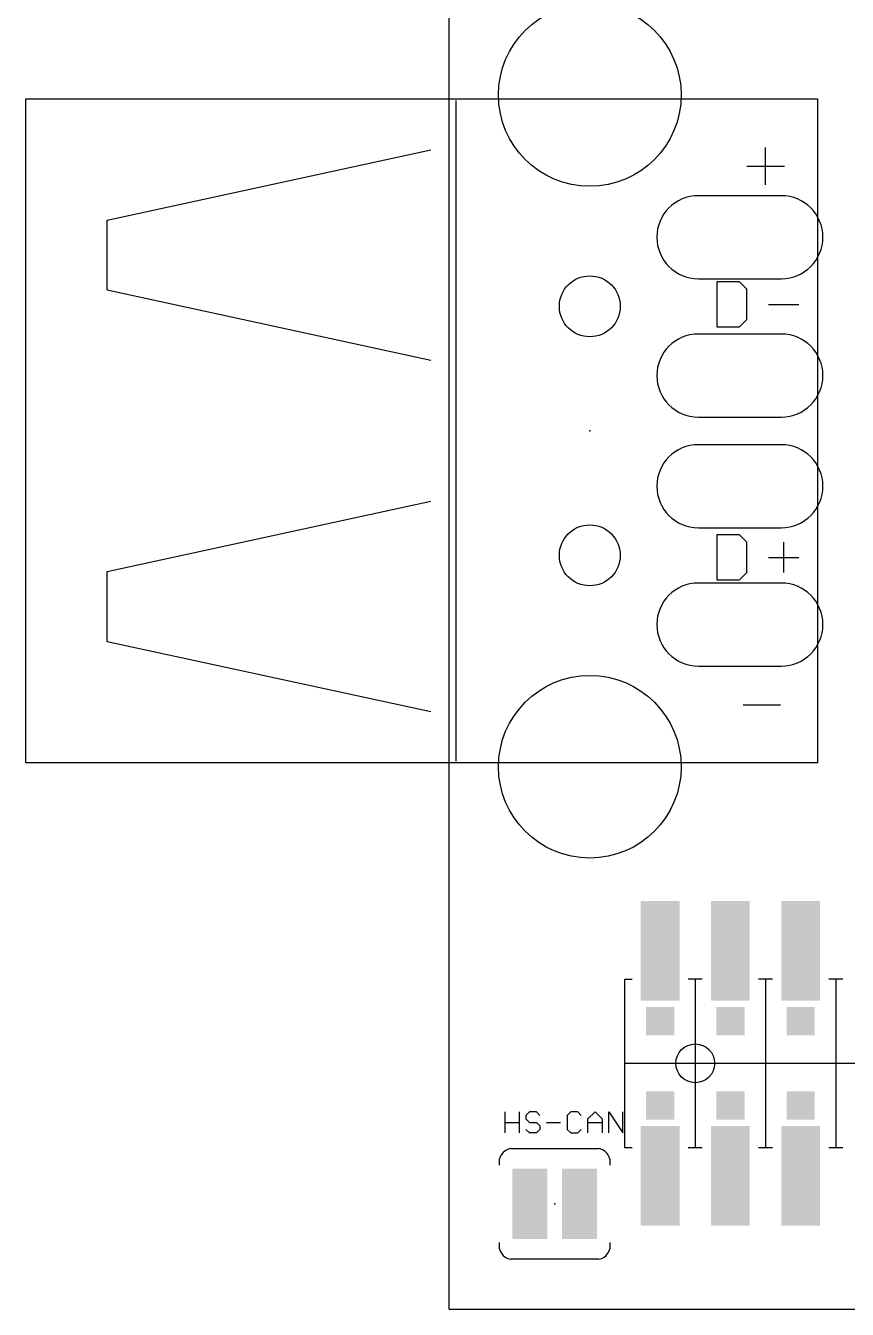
# Model space of a CAD drawing. Extents: x -7.7 to 78.5, y -0.3 to 53.5.
# Drawn here: x -7.65 to 7.19, y 0 to 23.2 of the extents above; entities that cross this region are included whole.
import ezdxf

# ---------------------------------------------------------------- set-up
doc = ezdxf.new("R2010")
doc.units = 0
for name, color, linetype in [('1', 22, 'CONTINUOUS'), ('17', 82, 'CONTINUOUS'), ('20', 253, 'CONTINUOUS'), ('21', 253, 'CONTINUOUS'), ('22', 53, 'CONTINUOUS'), ('23', 253, 'CONTINUOUS'), ('24', 53, 'CONTINUOUS'), ('25', 253, 'CONTINUOUS')]:
    doc.layers.add(name, color=color, linetype=linetype)

# ---------------------------------------------------------------- blocks, each defined once
blk = doc.blocks.new('RECT')
blk.add_solid([(-0.5, -0.5), (0.5, -0.5), (-0.5, 0.5), (0.5, 0.5)])
blk = doc.blocks.new('LONGP100')
blk.add_lwpolyline([(-0.5, -0.5), (0.5, -0.5, 1), (0.5, 0.5), (-0.5, 0.5, 1)], format="xyb", close=True)
blk = doc.blocks.new('ROUNDP')
blk.add_circle((0, 0), 0.5)

msp = doc.modelspace()

# ---------------------------------------------------------------- linework, layer by layer
at = {"layer": '20'}
for q in [(0, 38.184), (63.391, 0)]:
    msp.add_line((0, 0), q, dxfattribs=at)
for centre, radius in [((2.54, 18.125), 0.55), ((2.54, 13.625), 0.55), ((4.445, 4.445), 0.35)]:
    msp.add_circle(centre, radius, dxfattribs=at)
at = {"layer": '21'}
for p, q in [((3.175, 4.445), (3.175, 5.969)), ((3.175, 5.969), (3.302, 5.969)), ((4.445, 5.969), (4.318, 5.969)), ((4.572, 5.969), (4.445, 5.969)), ((4.445, 5.969), (4.445, 4.445)), ((5.715, 5.969), (5.588, 5.969)), ((5.842, 5.969), (5.715, 5.969)), ((5.715, 5.969), (5.715, 4.445)), ((6.985, 5.969), (6.858, 5.969)), ((7.112, 5.969), (6.985, 5.969)), ((6.985, 5.969), (6.985, 4.445)), ((3.175, 2.921), (3.175, 4.445)), ((4.445, 4.445), (3.175, 4.445)), ((5.715, 4.445), (4.445, 4.445)), ((4.445, 4.445), (4.445, 2.921)), ((6.985, 4.445), (5.715, 4.445)), ((5.715, 4.445), (5.715, 2.921)), ((8.255, 4.445), (6.985, 4.445)), ((6.985, 4.445), (6.985, 2.921)), ((1.105, 2.905), (2.705, 2.905)), ((3.302, 2.921), (3.175, 2.921)), ((4.572, 2.921), (4.318, 2.921)), ((5.715, 2.921), (5.588, 2.921)), ((5.842, 2.921), (5.715, 2.921)), ((6.985, 2.921), (6.858, 2.921)), ((7.112, 2.921), (6.985, 2.921)), ((2.705, 0.905), (1.105, 0.905))]:
    msp.add_line(p, q, dxfattribs=at)
for centre, start, end in [((1.155, 2.655), 101.3099, 191.3099), ((2.655, 2.655), 348.6901, 78.6901), ((1.155, 1.155), 168.6901, 258.6901), ((2.655, 1.155), 281.3099, 11.3099)]:
    msp.add_arc(centre, 0.255, start, end, dxfattribs=at)
at = {"layer": '22'}
for p, q in [((-7.65, 9.875), (-7.65, 21.875)), ((-7.65, 21.875), (6.65, 21.875)), ((0.127, 9.906), (0.127, 21.844)), ((6.65, 21.875), (6.65, 9.875)), ((-6.18, 19.685), (-0.33, 20.955)), ((5.7146, 20.32), (5.7146, 20.9979)), ((5.3756, 20.659), (6.0535, 20.659)), ((-6.18, 18.415), (-6.18, 19.685)), ((4.8346, 18.5681), (4.8346, 17.7546)), ((5.2413, 18.5681), (4.8346, 18.5681)), ((5.3769, 18.4325), (5.2413, 18.5681)), ((-0.33, 17.145), (-6.18, 18.415)), ((5.3769, 17.8902), (5.3769, 18.4325)), ((5.7701, 18.1613), (6.3124, 18.1613)), ((5.2413, 17.7546), (5.3769, 17.8902)), ((4.8346, 17.7546), (5.2413, 17.7546)), ((-6.18, 13.335), (-0.33, 14.605)), ((4.8346, 13.9961), (4.8346, 13.1826)), ((5.2413, 13.9961), (4.8346, 13.9961)), ((5.3769, 13.8605), (5.2413, 13.9961)), ((5.3769, 13.3182), (5.3769, 13.8605)), ((6.0412, 13.8605), (6.0412, 13.3182)), ((5.7701, 13.5893), (6.3124, 13.5893)), ((-6.18, 12.065), (-6.18, 13.335)), ((5.2413, 13.1826), (5.3769, 13.3182)), ((4.8346, 13.1826), (5.2413, 13.1826)), ((-0.33, 10.795), (-6.18, 12.065)), ((5.3076, 10.9224), (5.9855, 10.9224)), ((6.65, 9.875), (-7.65, 9.875))]:
    msp.add_line(p, q, dxfattribs=at)
at = {"layer": '23'}
msp.add_point((1.905, 1.905), dxfattribs=at)
at = {"layer": '24'}
msp.add_point((2.54, 15.875), dxfattribs=at)
at = {"layer": '25'}
for p, q in [((1.0097, 3.1877), (1.0097, 3.569)), ((1.2639, 3.569), (1.2639, 3.1877)), ((1.4475, 3.569), (1.3839, 3.5055)), ((1.3839, 3.5055), (1.3839, 3.4419)), ((1.5746, 3.569), (1.4475, 3.569)), ((1.6381, 3.5055), (1.5746, 3.569)), ((2.1959, 3.569), (2.1323, 3.5055)), ((2.1323, 3.5055), (2.1323, 3.2513)), ((2.323, 3.569), (2.1959, 3.569)), ((2.3865, 3.5055), (2.323, 3.569)), ((2.5065, 3.4419), (2.6336, 3.569)), ((2.6336, 3.569), (2.7607, 3.4419)), ((2.8807, 3.1877), (2.8807, 3.569)), ((2.8807, 3.569), (3.1349, 3.1877)), ((3.1349, 3.1877), (3.1349, 3.569)), ((1.0097, 3.3784), (1.2639, 3.3784)), ((1.3839, 3.4419), (1.4475, 3.3784)), ((1.4475, 3.1877), (1.3839, 3.2513)), ((1.4475, 3.3784), (1.5746, 3.3784)), ((1.5746, 3.3784), (1.6381, 3.3148)), ((1.6381, 3.2513), (1.5746, 3.1877)), ((1.6381, 3.3148), (1.6381, 3.2513)), ((1.7581, 3.3784), (2.0123, 3.3784)), ((2.1323, 3.2513), (2.1959, 3.1877)), ((2.323, 3.1877), (2.3865, 3.2513)), ((2.5065, 3.1877), (2.5065, 3.4419)), ((2.5065, 3.3784), (2.7607, 3.3784)), ((2.7607, 3.4419), (2.7607, 3.1877)), ((1.5746, 3.1877), (1.4475, 3.1877)), ((2.1959, 3.1877), (2.323, 3.1877))]:
    msp.add_line(p, q, dxfattribs=at)

# ---------------------------------------------------------------- block references
at = {"layer": '1', "xscale": 1.8, "yscale": 0.7, "rotation": 270}
for p in [(3.81, 6.477), (5.08, 6.477), (6.35, 6.477), (3.81, 2.413), (5.08, 2.413), (6.35, 2.413)]:
    msp.add_blockref('RECT', p, dxfattribs=at)
at = {"layer": '1', "xscale": 0.635, "yscale": 1.27}
for p in [(1.455, 1.905), (2.355, 1.905)]:
    msp.add_blockref('RECT', p, dxfattribs=at)
at = {"layer": '17', "xscale": 3.3, "yscale": 3.3, "rotation": 90}
for p in [(2.54, 21.945), (2.54, 21.945), (2.54, 9.805), (2.54, 9.805)]:
    msp.add_blockref('ROUNDP', p, dxfattribs=at)
at = {"layer": '17', "xscale": 1.5, "yscale": 1.5}
for p in [(5.25, 19.375), (5.25, 19.375), (5.25, 16.875), (5.25, 16.875), (5.25, 14.875), (5.25, 14.875), (5.25, 12.375), (5.25, 12.375)]:
    msp.add_blockref('LONGP100', p, dxfattribs=at)
at = {"layer": '21', "xscale": 0.508, "yscale": 0.508}
for p in [(3.81, 5.207), (5.08, 5.207), (6.35, 5.207), (3.81, 3.683), (5.08, 3.683), (6.35, 3.683)]:
    msp.add_blockref('RECT', p, dxfattribs=at)

doc.saveas('drawing.dxf')
